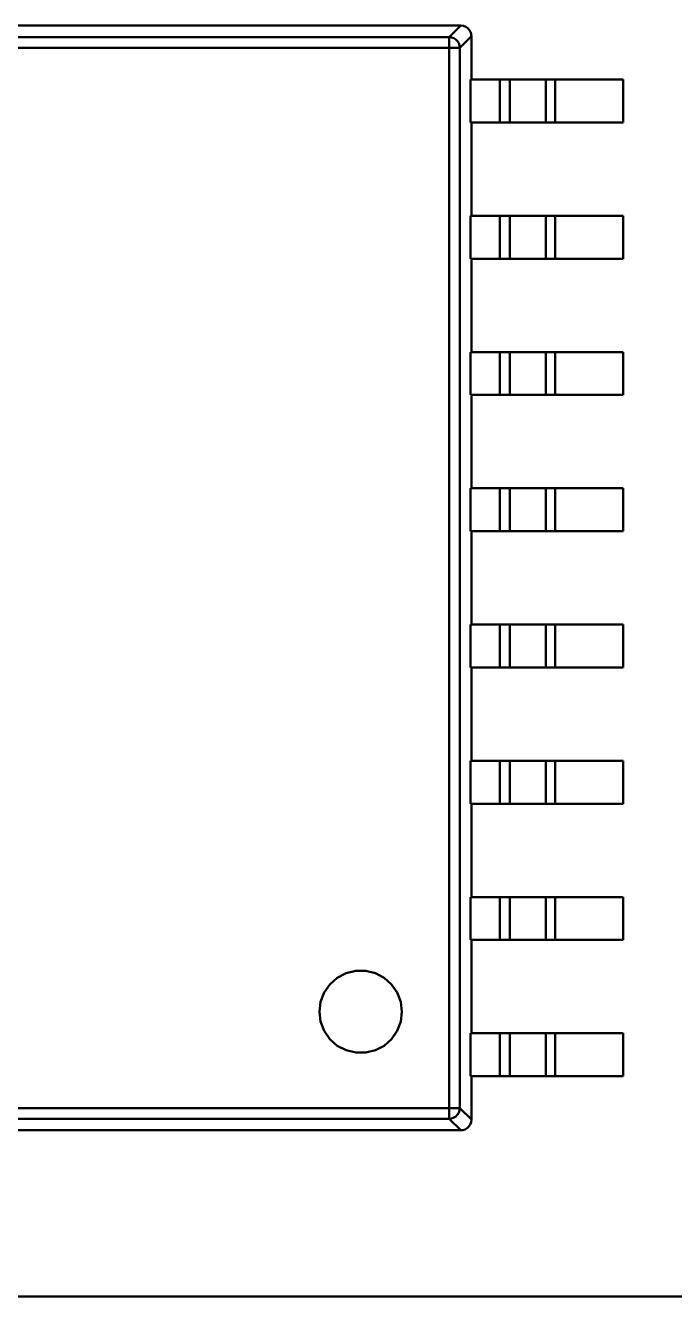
# Model space of a CAD drawing. Header units: millimetres. Extents: x 0 to 866, y 0 to 297.
# Drawn here: x 95.28 to 107.39, y 163 to 186.7 of the extents above; entities that cross this region are included whole.
import ezdxf

# ---------------------------------------------------------------- set-up
doc = ezdxf.new("R2010")
doc.units = ezdxf.units.MM
doc.layers.add('OSN50', color=3, linetype='Continuous', lineweight=50)

msp = doc.modelspace()

# ---------------------------------------------------------------- linework, layer by layer
at = {"layer": 'OSN50', "color": 3}
for p, q in [((103.4, 186.7), (88.8, 186.7)), ((103.4, 186.7), (88.8, 186.7)), ((103.4, 186.7), (88.8, 186.7)), ((103.4, 186.7), (88.8, 186.7)), ((103.4, 186.7), (103.184, 186.484)), ((103.4, 186.7), (103.184, 186.484)), ((103.45, 186.694), (103.4, 186.7)), ((103.45, 186.694), (103.4, 186.7)), ((103.45, 186.694), (103.4, 186.7)), ((103.45, 186.694), (103.4, 186.7)), ((103.494, 186.676), (103.45, 186.694)), ((103.494, 186.676), (103.45, 186.694)), ((103.494, 186.676), (103.45, 186.694)), ((103.494, 186.676), (103.45, 186.694)), ((103.53, 186.652), (103.494, 186.676)), ((103.53, 186.652), (103.494, 186.676)), ((103.53, 186.652), (103.494, 186.676)), ((103.53, 186.652), (103.494, 186.676)), ((103.56, 186.62), (103.53, 186.652)), ((103.56, 186.62), (103.53, 186.652)), ((103.56, 186.62), (103.53, 186.652)), ((103.56, 186.62), (103.53, 186.652)), ((103.582, 186.582), (103.56, 186.62)), ((103.582, 186.582), (103.56, 186.62)), ((103.582, 186.582), (103.56, 186.62)), ((103.582, 186.582), (103.56, 186.62)), ((103.596, 186.542), (103.582, 186.582)), ((103.596, 186.542), (103.582, 186.582)), ((103.596, 186.542), (103.582, 186.582)), ((103.596, 186.542), (103.582, 186.582)), ((103.598, 186.522), (103.596, 186.542)), ((103.598, 186.522), (103.596, 186.542)), ((103.598, 186.522), (103.596, 186.542)), ((103.598, 186.522), (103.596, 186.542)), ((103.6, 186.5), (103.598, 186.522)), ((103.6, 186.5), (103.598, 186.522)), ((103.6, 186.5), (103.598, 186.522)), ((103.6, 186.5), (103.598, 186.522)), ((103.184, 186.484), (89.014, 186.484)), ((103.184, 186.484), (89.014, 186.484)), ((103.184, 186.284), (89.014, 186.284)), ((103.184, 186.284), (89.014, 186.284)), ((103.228, 186.478), (103.184, 186.484)), ((103.184, 186.484), (103.184, 186.474)), ((103.228, 186.478), (103.184, 186.484)), ((103.184, 186.484), (103.184, 186.474)), ((103.184, 186.452), (103.184, 186.474)), ((103.184, 186.452), (103.184, 186.474)), ((103.184, 186.42), (103.184, 186.452)), ((103.184, 186.42), (103.184, 186.452)), ((103.184, 186.38), (103.184, 186.42)), ((103.184, 186.38), (103.184, 186.42)), ((103.184, 186.334), (103.184, 186.38)), ((103.184, 186.334), (103.184, 186.38)), ((103.184, 186.284), (103.184, 186.334)), ((103.184, 186.284), (103.184, 186.334)), ((103.234, 186.284), (103.184, 186.284)), ((103.184, 186.284), (103.184, 166.514)), ((103.234, 186.284), (103.184, 186.284)), ((103.184, 186.284), (103.184, 166.514)), ((103.27, 186.464), (103.228, 186.478)), ((103.27, 186.464), (103.228, 186.478)), ((103.28, 186.284), (103.234, 186.284)), ((103.28, 186.284), (103.234, 186.284)), ((103.308, 186.44), (103.27, 186.464)), ((103.308, 186.44), (103.27, 186.464)), ((103.32, 186.284), (103.28, 186.284)), ((103.32, 186.284), (103.28, 186.284)), ((103.34, 186.408), (103.308, 186.44)), ((103.34, 186.408), (103.308, 186.44)), ((103.352, 186.284), (103.32, 186.284)), ((103.352, 186.284), (103.32, 186.284)), ((103.364, 186.37), (103.34, 186.408)), ((103.364, 186.37), (103.34, 186.408)), ((103.374, 186.284), (103.352, 186.284)), ((103.374, 186.284), (103.352, 186.284)), ((103.378, 186.328), (103.364, 186.37)), ((103.378, 186.328), (103.364, 186.37)), ((103.384, 186.284), (103.374, 186.284)), ((103.384, 186.284), (103.374, 186.284)), ((103.384, 186.284), (103.378, 186.328)), ((103.384, 186.284), (103.378, 186.328)), ((103.6, 186.5), (103.384, 186.284)), ((103.6, 186.5), (103.384, 186.284)), ((103.384, 186.284), (103.384, 166.514)), ((103.384, 186.284), (103.384, 166.514)), ((103.6, 185.69), (103.6, 186.5)), ((103.6, 185.69), (103.6, 186.5)), ((103.6, 185.69), (103.6, 186.5)), ((103.6, 185.69), (103.6, 186.5)), ((104.128, 185.69), (103.582, 185.69)), ((103.582, 184.89), (103.582, 185.69)), ((104.128, 185.69), (103.582, 185.69)), ((103.582, 184.89), (103.582, 185.69)), ((106.428, 185.69), (103.6, 185.69)), ((106.428, 185.69), (103.6, 185.69)), ((104.17, 185.69), (104.128, 185.69)), ((104.128, 184.89), (104.128, 185.69)), ((104.17, 185.69), (104.128, 185.69)), ((104.128, 184.89), (104.128, 185.69)), ((104.21, 185.69), (104.17, 185.69)), ((104.21, 185.69), (104.17, 185.69)), ((104.246, 185.69), (104.21, 185.69)), ((104.246, 185.69), (104.21, 185.69)), ((104.278, 185.69), (104.246, 185.69)), ((104.278, 185.69), (104.246, 185.69)), ((104.302, 185.69), (104.278, 185.69)), ((104.302, 185.69), (104.278, 185.69)), ((104.318, 185.69), (104.302, 185.69)), ((104.318, 185.69), (104.302, 185.69)), ((104.986, 185.69), (104.318, 185.69)), ((104.318, 184.89), (104.318, 185.69)), ((104.986, 185.69), (104.318, 185.69)), ((104.318, 184.89), (104.318, 185.69)), ((105.006, 185.69), (104.986, 185.69)), ((104.986, 184.89), (104.986, 185.69)), ((105.006, 185.69), (104.986, 185.69)), ((104.986, 184.89), (104.986, 185.69)), ((105.036, 185.69), (105.006, 185.69)), ((105.036, 185.69), (105.006, 185.69)), ((105.074, 185.69), (105.036, 185.69)), ((105.074, 185.69), (105.036, 185.69)), ((105.116, 185.69), (105.074, 185.69)), ((105.116, 185.69), (105.074, 185.69)), ((105.164, 185.69), (105.116, 185.69)), ((105.164, 185.69), (105.116, 185.69)), ((106.428, 185.69), (105.164, 185.69)), ((105.164, 184.89), (105.164, 185.69)), ((106.428, 185.69), (105.164, 185.69)), ((105.164, 184.89), (105.164, 185.69)), ((106.428, 184.89), (106.428, 185.69)), ((106.428, 184.89), (106.428, 185.69)), ((106.428, 184.89), (106.428, 185.69)), ((106.428, 184.89), (106.428, 185.69)), ((104.128, 184.89), (103.582, 184.89)), ((104.128, 184.89), (103.582, 184.89)), ((103.6, 183.15), (103.6, 184.89)), ((103.6, 184.89), (106.428, 184.89)), ((103.6, 184.89), (103.6, 183.15)), ((103.6, 183.15), (103.6, 184.89)), ((103.6, 184.89), (106.428, 184.89)), ((103.6, 184.89), (103.6, 183.15)), ((104.17, 184.89), (104.128, 184.89)), ((104.17, 184.89), (104.128, 184.89)), ((104.21, 184.89), (104.17, 184.89)), ((104.21, 184.89), (104.17, 184.89)), ((104.246, 184.89), (104.21, 184.89)), ((104.246, 184.89), (104.21, 184.89)), ((104.278, 184.89), (104.246, 184.89)), ((104.278, 184.89), (104.246, 184.89)), ((104.302, 184.89), (104.278, 184.89)), ((104.302, 184.89), (104.278, 184.89)), ((104.318, 184.89), (104.302, 184.89)), ((104.318, 184.89), (104.302, 184.89)), ((104.986, 184.89), (104.318, 184.89)), ((104.986, 184.89), (104.318, 184.89)), ((105.006, 184.89), (104.986, 184.89)), ((105.006, 184.89), (104.986, 184.89)), ((105.036, 184.89), (105.006, 184.89)), ((105.036, 184.89), (105.006, 184.89)), ((105.074, 184.89), (105.036, 184.89)), ((105.074, 184.89), (105.036, 184.89)), ((105.116, 184.89), (105.074, 184.89)), ((105.116, 184.89), (105.074, 184.89)), ((105.164, 184.89), (105.116, 184.89)), ((105.164, 184.89), (105.116, 184.89)), ((106.428, 184.89), (105.164, 184.89)), ((106.428, 184.89), (105.164, 184.89)), ((104.128, 183.15), (103.582, 183.15)), ((103.582, 182.35), (103.582, 183.15)), ((104.128, 183.15), (103.582, 183.15)), ((103.582, 182.35), (103.582, 183.15)), ((106.428, 183.15), (103.6, 183.15)), ((106.428, 183.15), (103.6, 183.15)), ((104.17, 183.15), (104.128, 183.15)), ((104.128, 182.35), (104.128, 183.15)), ((104.17, 183.15), (104.128, 183.15)), ((104.128, 182.35), (104.128, 183.15)), ((104.21, 183.15), (104.17, 183.15)), ((104.21, 183.15), (104.17, 183.15)), ((104.246, 183.15), (104.21, 183.15)), ((104.246, 183.15), (104.21, 183.15)), ((104.278, 183.15), (104.246, 183.15)), ((104.278, 183.15), (104.246, 183.15)), ((104.302, 183.15), (104.278, 183.15)), ((104.302, 183.15), (104.278, 183.15)), ((104.318, 183.15), (104.302, 183.15)), ((104.318, 183.15), (104.302, 183.15)), ((104.986, 183.15), (104.318, 183.15)), ((104.318, 182.35), (104.318, 183.15)), ((104.986, 183.15), (104.318, 183.15)), ((104.318, 182.35), (104.318, 183.15)), ((105.006, 183.15), (104.986, 183.15)), ((104.986, 182.35), (104.986, 183.15)), ((105.006, 183.15), (104.986, 183.15)), ((104.986, 182.35), (104.986, 183.15)), ((105.036, 183.15), (105.006, 183.15)), ((105.036, 183.15), (105.006, 183.15)), ((105.074, 183.15), (105.036, 183.15)), ((105.074, 183.15), (105.036, 183.15)), ((105.116, 183.15), (105.074, 183.15)), ((105.116, 183.15), (105.074, 183.15)), ((105.164, 183.15), (105.116, 183.15)), ((105.164, 183.15), (105.116, 183.15)), ((106.428, 183.15), (105.164, 183.15)), ((105.164, 182.35), (105.164, 183.15)), ((106.428, 183.15), (105.164, 183.15)), ((105.164, 182.35), (105.164, 183.15)), ((106.428, 182.35), (106.428, 183.15)), ((106.428, 182.35), (106.428, 183.15)), ((106.428, 182.35), (106.428, 183.15)), ((106.428, 182.35), (106.428, 183.15)), ((104.128, 182.35), (103.582, 182.35)), ((104.128, 182.35), (103.582, 182.35)), ((103.6, 180.61), (103.6, 182.35)), ((103.6, 182.35), (106.428, 182.35)), ((103.6, 180.61), (103.6, 182.35)), ((103.6, 180.61), (103.6, 182.35)), ((103.6, 182.35), (106.428, 182.35)), ((103.6, 180.61), (103.6, 182.35)), ((104.17, 182.35), (104.128, 182.35)), ((104.17, 182.35), (104.128, 182.35)), ((104.21, 182.35), (104.17, 182.35)), ((104.21, 182.35), (104.17, 182.35)), ((104.246, 182.35), (104.21, 182.35)), ((104.246, 182.35), (104.21, 182.35)), ((104.278, 182.35), (104.246, 182.35)), ((104.278, 182.35), (104.246, 182.35)), ((104.302, 182.35), (104.278, 182.35)), ((104.302, 182.35), (104.278, 182.35)), ((104.318, 182.35), (104.302, 182.35)), ((104.318, 182.35), (104.302, 182.35)), ((104.986, 182.35), (104.318, 182.35)), ((104.986, 182.35), (104.318, 182.35)), ((105.006, 182.35), (104.986, 182.35)), ((105.006, 182.35), (104.986, 182.35)), ((105.036, 182.35), (105.006, 182.35)), ((105.036, 182.35), (105.006, 182.35)), ((105.074, 182.35), (105.036, 182.35)), ((105.074, 182.35), (105.036, 182.35)), ((105.116, 182.35), (105.074, 182.35)), ((105.116, 182.35), (105.074, 182.35)), ((105.164, 182.35), (105.116, 182.35)), ((105.164, 182.35), (105.116, 182.35)), ((106.428, 182.35), (105.164, 182.35)), ((106.428, 182.35), (105.164, 182.35)), ((104.128, 180.61), (103.582, 180.61)), ((103.582, 179.81), (103.582, 180.61)), ((104.128, 180.61), (103.582, 180.61)), ((103.582, 179.81), (103.582, 180.61)), ((106.428, 180.61), (103.6, 180.61)), ((106.428, 180.61), (103.6, 180.61)), ((104.17, 180.61), (104.128, 180.61)), ((104.128, 179.81), (104.128, 180.61)), ((104.17, 180.61), (104.128, 180.61)), ((104.128, 179.81), (104.128, 180.61)), ((104.21, 180.61), (104.17, 180.61)), ((104.21, 180.61), (104.17, 180.61)), ((104.246, 180.61), (104.21, 180.61)), ((104.246, 180.61), (104.21, 180.61)), ((104.278, 180.61), (104.246, 180.61)), ((104.278, 180.61), (104.246, 180.61)), ((104.302, 180.61), (104.278, 180.61)), ((104.302, 180.61), (104.278, 180.61)), ((104.318, 180.61), (104.302, 180.61)), ((104.318, 180.61), (104.302, 180.61)), ((104.986, 180.61), (104.318, 180.61)), ((104.318, 179.81), (104.318, 180.61)), ((104.986, 180.61), (104.318, 180.61)), ((104.318, 179.81), (104.318, 180.61)), ((105.006, 180.61), (104.986, 180.61)), ((104.986, 179.81), (104.986, 180.61)), ((105.006, 180.61), (104.986, 180.61)), ((104.986, 179.81), (104.986, 180.61)), ((105.036, 180.61), (105.006, 180.61)), ((105.036, 180.61), (105.006, 180.61)), ((105.074, 180.61), (105.036, 180.61)), ((105.074, 180.61), (105.036, 180.61)), ((105.116, 180.61), (105.074, 180.61)), ((105.116, 180.61), (105.074, 180.61)), ((105.164, 180.61), (105.116, 180.61)), ((105.164, 180.61), (105.116, 180.61)), ((106.428, 180.61), (105.164, 180.61)), ((105.164, 179.81), (105.164, 180.61)), ((106.428, 180.61), (105.164, 180.61)), ((105.164, 179.81), (105.164, 180.61)), ((106.428, 179.81), (106.428, 180.61)), ((106.428, 179.81), (106.428, 180.61)), ((106.428, 179.81), (106.428, 180.61)), ((106.428, 179.81), (106.428, 180.61)), ((104.128, 179.81), (103.582, 179.81)), ((104.128, 179.81), (103.582, 179.81)), ((103.6, 178.07), (103.6, 179.81)), ((103.6, 179.81), (106.428, 179.81)), ((103.6, 179.81), (103.6, 178.07)), ((103.6, 178.07), (103.6, 179.81)), ((103.6, 179.81), (106.428, 179.81)), ((103.6, 179.81), (103.6, 178.07)), ((104.17, 179.81), (104.128, 179.81)), ((104.17, 179.81), (104.128, 179.81)), ((104.21, 179.81), (104.17, 179.81)), ((104.21, 179.81), (104.17, 179.81)), ((104.246, 179.81), (104.21, 179.81)), ((104.246, 179.81), (104.21, 179.81)), ((104.278, 179.81), (104.246, 179.81)), ((104.278, 179.81), (104.246, 179.81)), ((104.302, 179.81), (104.278, 179.81)), ((104.302, 179.81), (104.278, 179.81)), ((104.318, 179.81), (104.302, 179.81)), ((104.318, 179.81), (104.302, 179.81)), ((104.986, 179.81), (104.318, 179.81)), ((104.986, 179.81), (104.318, 179.81)), ((105.006, 179.81), (104.986, 179.81)), ((105.006, 179.81), (104.986, 179.81)), ((105.036, 179.81), (105.006, 179.81)), ((105.036, 179.81), (105.006, 179.81)), ((105.074, 179.81), (105.036, 179.81)), ((105.074, 179.81), (105.036, 179.81)), ((105.116, 179.81), (105.074, 179.81)), ((105.116, 179.81), (105.074, 179.81)), ((105.164, 179.81), (105.116, 179.81)), ((105.164, 179.81), (105.116, 179.81)), ((106.428, 179.81), (105.164, 179.81)), ((106.428, 179.81), (105.164, 179.81)), ((104.128, 178.07), (103.582, 178.07)), ((103.582, 177.27), (103.582, 178.07)), ((104.128, 178.07), (103.582, 178.07)), ((103.582, 177.27), (103.582, 178.07)), ((106.428, 178.07), (103.6, 178.07)), ((106.428, 178.07), (103.6, 178.07)), ((104.17, 178.07), (104.128, 178.07)), ((104.128, 177.27), (104.128, 178.07)), ((104.17, 178.07), (104.128, 178.07)), ((104.128, 177.27), (104.128, 178.07)), ((104.21, 178.07), (104.17, 178.07)), ((104.21, 178.07), (104.17, 178.07)), ((104.246, 178.07), (104.21, 178.07)), ((104.246, 178.07), (104.21, 178.07)), ((104.278, 178.07), (104.246, 178.07)), ((104.278, 178.07), (104.246, 178.07)), ((104.302, 178.07), (104.278, 178.07)), ((104.302, 178.07), (104.278, 178.07)), ((104.318, 178.07), (104.302, 178.07)), ((104.318, 178.07), (104.302, 178.07)), ((104.986, 178.07), (104.318, 178.07)), ((104.318, 177.27), (104.318, 178.07)), ((104.986, 178.07), (104.318, 178.07)), ((104.318, 177.27), (104.318, 178.07)), ((105.006, 178.07), (104.986, 178.07)), ((104.986, 177.27), (104.986, 178.07)), ((105.006, 178.07), (104.986, 178.07)), ((104.986, 177.27), (104.986, 178.07)), ((105.036, 178.07), (105.006, 178.07)), ((105.036, 178.07), (105.006, 178.07)), ((105.074, 178.07), (105.036, 178.07)), ((105.074, 178.07), (105.036, 178.07)), ((105.116, 178.07), (105.074, 178.07)), ((105.116, 178.07), (105.074, 178.07)), ((105.164, 178.07), (105.116, 178.07)), ((105.164, 178.07), (105.116, 178.07)), ((106.428, 178.07), (105.164, 178.07)), ((105.164, 177.27), (105.164, 178.07)), ((106.428, 178.07), (105.164, 178.07)), ((105.164, 177.27), (105.164, 178.07)), ((106.428, 177.27), (106.428, 178.07)), ((106.428, 177.27), (106.428, 178.07)), ((106.428, 177.27), (106.428, 178.07)), ((106.428, 177.27), (106.428, 178.07)), ((104.128, 177.27), (103.582, 177.27)), ((104.128, 177.27), (103.582, 177.27)), ((103.6, 175.53), (103.6, 177.27)), ((103.6, 177.27), (106.428, 177.27)), ((103.6, 175.53), (103.6, 177.27)), ((103.6, 175.53), (103.6, 177.27)), ((103.6, 177.27), (106.428, 177.27)), ((103.6, 175.53), (103.6, 177.27)), ((104.17, 177.27), (104.128, 177.27)), ((104.17, 177.27), (104.128, 177.27)), ((104.21, 177.27), (104.17, 177.27)), ((104.21, 177.27), (104.17, 177.27)), ((104.246, 177.27), (104.21, 177.27)), ((104.246, 177.27), (104.21, 177.27)), ((104.278, 177.27), (104.246, 177.27)), ((104.278, 177.27), (104.246, 177.27)), ((104.302, 177.27), (104.278, 177.27)), ((104.302, 177.27), (104.278, 177.27)), ((104.318, 177.27), (104.302, 177.27)), ((104.318, 177.27), (104.302, 177.27)), ((104.986, 177.27), (104.318, 177.27)), ((104.986, 177.27), (104.318, 177.27)), ((105.006, 177.27), (104.986, 177.27)), ((105.006, 177.27), (104.986, 177.27)), ((105.036, 177.27), (105.006, 177.27)), ((105.036, 177.27), (105.006, 177.27)), ((105.074, 177.27), (105.036, 177.27)), ((105.074, 177.27), (105.036, 177.27)), ((105.116, 177.27), (105.074, 177.27)), ((105.116, 177.27), (105.074, 177.27)), ((105.164, 177.27), (105.116, 177.27)), ((105.164, 177.27), (105.116, 177.27)), ((106.428, 177.27), (105.164, 177.27)), ((106.428, 177.27), (105.164, 177.27)), ((104.128, 175.53), (103.582, 175.53)), ((103.582, 175.53), (103.582, 174.73)), ((104.128, 175.53), (103.582, 175.53)), ((103.582, 175.53), (103.582, 174.73)), ((106.428, 175.53), (103.6, 175.53)), ((106.428, 175.53), (103.6, 175.53)), ((104.17, 175.53), (104.128, 175.53)), ((104.128, 174.73), (104.128, 175.53)), ((104.17, 175.53), (104.128, 175.53)), ((104.128, 174.73), (104.128, 175.53)), ((104.21, 175.53), (104.17, 175.53)), ((104.21, 175.53), (104.17, 175.53)), ((104.246, 175.53), (104.21, 175.53)), ((104.246, 175.53), (104.21, 175.53)), ((104.278, 175.53), (104.246, 175.53)), ((104.278, 175.53), (104.246, 175.53)), ((104.302, 175.53), (104.278, 175.53)), ((104.302, 175.53), (104.278, 175.53)), ((104.318, 175.53), (104.302, 175.53)), ((104.318, 175.53), (104.302, 175.53)), ((104.986, 175.53), (104.318, 175.53)), ((104.318, 174.73), (104.318, 175.53)), ((104.986, 175.53), (104.318, 175.53)), ((104.318, 174.73), (104.318, 175.53)), ((105.006, 175.53), (104.986, 175.53)), ((104.986, 174.73), (104.986, 175.53)), ((105.006, 175.53), (104.986, 175.53)), ((104.986, 174.73), (104.986, 175.53)), ((105.036, 175.53), (105.006, 175.53)), ((105.036, 175.53), (105.006, 175.53)), ((105.074, 175.53), (105.036, 175.53)), ((105.074, 175.53), (105.036, 175.53)), ((105.116, 175.53), (105.074, 175.53)), ((105.116, 175.53), (105.074, 175.53)), ((105.164, 175.53), (105.116, 175.53)), ((105.164, 175.53), (105.116, 175.53)), ((106.428, 175.53), (105.164, 175.53)), ((105.164, 174.73), (105.164, 175.53)), ((106.428, 175.53), (105.164, 175.53)), ((105.164, 174.73), (105.164, 175.53)), ((106.428, 174.73), (106.428, 175.53)), ((106.428, 174.73), (106.428, 175.53)), ((106.428, 174.73), (106.428, 175.53)), ((106.428, 174.73), (106.428, 175.53)), ((104.128, 174.73), (103.582, 174.73)), ((104.128, 174.73), (103.582, 174.73)), ((103.6, 172.99), (103.6, 174.73)), ((103.6, 174.73), (106.428, 174.73)), ((103.6, 172.99), (103.6, 174.73)), ((103.6, 172.99), (103.6, 174.73)), ((103.6, 174.73), (106.428, 174.73)), ((103.6, 172.99), (103.6, 174.73)), ((104.17, 174.73), (104.128, 174.73)), ((104.17, 174.73), (104.128, 174.73)), ((104.21, 174.73), (104.17, 174.73)), ((104.21, 174.73), (104.17, 174.73)), ((104.246, 174.73), (104.21, 174.73)), ((104.246, 174.73), (104.21, 174.73)), ((104.278, 174.73), (104.246, 174.73)), ((104.278, 174.73), (104.246, 174.73)), ((104.302, 174.73), (104.278, 174.73)), ((104.302, 174.73), (104.278, 174.73)), ((104.318, 174.73), (104.302, 174.73)), ((104.318, 174.73), (104.302, 174.73)), ((104.986, 174.73), (104.318, 174.73)), ((104.986, 174.73), (104.318, 174.73)), ((105.006, 174.73), (104.986, 174.73)), ((105.006, 174.73), (104.986, 174.73)), ((105.036, 174.73), (105.006, 174.73)), ((105.036, 174.73), (105.006, 174.73)), ((105.074, 174.73), (105.036, 174.73)), ((105.074, 174.73), (105.036, 174.73)), ((105.116, 174.73), (105.074, 174.73)), ((105.116, 174.73), (105.074, 174.73)), ((105.164, 174.73), (105.116, 174.73)), ((105.164, 174.73), (105.116, 174.73)), ((106.428, 174.73), (105.164, 174.73)), ((106.428, 174.73), (105.164, 174.73)), ((104.128, 172.99), (103.582, 172.99)), ((103.582, 172.19), (103.582, 172.99)), ((104.128, 172.99), (103.582, 172.99)), ((103.582, 172.19), (103.582, 172.99)), ((106.428, 172.99), (103.6, 172.99)), ((106.428, 172.99), (103.6, 172.99)), ((104.17, 172.99), (104.128, 172.99)), ((104.128, 172.99), (104.128, 172.19)), ((104.17, 172.99), (104.128, 172.99)), ((104.128, 172.99), (104.128, 172.19)), ((104.21, 172.99), (104.17, 172.99)), ((104.21, 172.99), (104.17, 172.99)), ((104.246, 172.99), (104.21, 172.99)), ((104.246, 172.99), (104.21, 172.99)), ((104.278, 172.99), (104.246, 172.99)), ((104.278, 172.99), (104.246, 172.99)), ((104.302, 172.99), (104.278, 172.99)), ((104.302, 172.99), (104.278, 172.99)), ((104.318, 172.99), (104.302, 172.99)), ((104.318, 172.99), (104.302, 172.99)), ((104.986, 172.99), (104.318, 172.99)), ((104.318, 172.99), (104.318, 172.19)), ((104.986, 172.99), (104.318, 172.99)), ((104.318, 172.99), (104.318, 172.19)), ((105.006, 172.99), (104.986, 172.99)), ((104.986, 172.19), (104.986, 172.99)), ((105.006, 172.99), (104.986, 172.99)), ((104.986, 172.19), (104.986, 172.99)), ((105.036, 172.99), (105.006, 172.99)), ((105.036, 172.99), (105.006, 172.99)), ((105.074, 172.99), (105.036, 172.99)), ((105.074, 172.99), (105.036, 172.99)), ((105.116, 172.99), (105.074, 172.99)), ((105.116, 172.99), (105.074, 172.99)), ((105.164, 172.99), (105.116, 172.99)), ((105.164, 172.99), (105.116, 172.99)), ((106.428, 172.99), (105.164, 172.99)), ((105.164, 172.19), (105.164, 172.99)), ((106.428, 172.99), (105.164, 172.99)), ((105.164, 172.19), (105.164, 172.99)), ((106.428, 172.19), (106.428, 172.99)), ((106.428, 172.19), (106.428, 172.99)), ((106.428, 172.19), (106.428, 172.99)), ((106.428, 172.19), (106.428, 172.99)), ((104.128, 172.19), (103.582, 172.19)), ((104.128, 172.19), (103.582, 172.19)), ((103.6, 170.45), (103.6, 172.19)), ((103.6, 172.19), (106.428, 172.19)), ((103.6, 170.45), (103.6, 172.19)), ((103.6, 170.45), (103.6, 172.19)), ((103.6, 172.19), (106.428, 172.19)), ((103.6, 170.45), (103.6, 172.19)), ((104.17, 172.19), (104.128, 172.19)), ((104.17, 172.19), (104.128, 172.19)), ((104.21, 172.19), (104.17, 172.19)), ((104.21, 172.19), (104.17, 172.19)), ((104.246, 172.19), (104.21, 172.19)), ((104.246, 172.19), (104.21, 172.19)), ((104.278, 172.19), (104.246, 172.19)), ((104.278, 172.19), (104.246, 172.19)), ((104.302, 172.19), (104.278, 172.19)), ((104.302, 172.19), (104.278, 172.19)), ((104.318, 172.19), (104.302, 172.19)), ((104.318, 172.19), (104.302, 172.19)), ((104.986, 172.19), (104.318, 172.19)), ((104.986, 172.19), (104.318, 172.19)), ((105.006, 172.19), (104.986, 172.19)), ((105.006, 172.19), (104.986, 172.19)), ((105.036, 172.19), (105.006, 172.19)), ((105.036, 172.19), (105.006, 172.19)), ((105.074, 172.19), (105.036, 172.19)), ((105.074, 172.19), (105.036, 172.19)), ((105.116, 172.19), (105.074, 172.19)), ((105.116, 172.19), (105.074, 172.19)), ((105.164, 172.19), (105.116, 172.19)), ((105.164, 172.19), (105.116, 172.19)), ((106.428, 172.19), (105.164, 172.19)), ((106.428, 172.19), (105.164, 172.19)), ((104.128, 170.45), (103.582, 170.45)), ((103.582, 170.45), (103.582, 169.65)), ((104.128, 170.45), (103.582, 170.45)), ((103.582, 170.45), (103.582, 169.65)), ((106.428, 170.45), (103.6, 170.45)), ((106.428, 170.45), (103.6, 170.45)), ((104.17, 170.45), (104.128, 170.45)), ((104.128, 169.65), (104.128, 170.45)), ((104.17, 170.45), (104.128, 170.45)), ((104.128, 169.65), (104.128, 170.45)), ((104.21, 170.45), (104.17, 170.45)), ((104.21, 170.45), (104.17, 170.45)), ((104.246, 170.45), (104.21, 170.45)), ((104.246, 170.45), (104.21, 170.45)), ((104.278, 170.45), (104.246, 170.45)), ((104.278, 170.45), (104.246, 170.45)), ((104.302, 170.45), (104.278, 170.45)), ((104.302, 170.45), (104.278, 170.45)), ((104.318, 170.45), (104.302, 170.45)), ((104.318, 170.45), (104.302, 170.45)), ((104.986, 170.45), (104.318, 170.45)), ((104.318, 169.65), (104.318, 170.45)), ((104.986, 170.45), (104.318, 170.45)), ((104.318, 169.65), (104.318, 170.45)), ((105.006, 170.45), (104.986, 170.45)), ((104.986, 169.65), (104.986, 170.45)), ((105.006, 170.45), (104.986, 170.45)), ((104.986, 169.65), (104.986, 170.45)), ((105.036, 170.45), (105.006, 170.45)), ((105.036, 170.45), (105.006, 170.45)), ((105.074, 170.45), (105.036, 170.45)), ((105.074, 170.45), (105.036, 170.45)), ((105.116, 170.45), (105.074, 170.45)), ((105.116, 170.45), (105.074, 170.45)), ((105.164, 170.45), (105.116, 170.45)), ((105.164, 170.45), (105.116, 170.45)), ((106.428, 170.45), (105.164, 170.45)), ((105.164, 169.65), (105.164, 170.45)), ((106.428, 170.45), (105.164, 170.45)), ((105.164, 169.65), (105.164, 170.45)), ((106.428, 169.65), (106.428, 170.45)), ((106.428, 169.65), (106.428, 170.45)), ((106.428, 169.65), (106.428, 170.45)), ((106.428, 169.65), (106.428, 170.45)), ((104.128, 169.65), (103.582, 169.65)), ((104.128, 169.65), (103.582, 169.65)), ((103.6, 167.91), (103.6, 169.65)), ((103.6, 169.65), (106.428, 169.65)), ((103.6, 167.91), (103.6, 169.65)), ((103.6, 167.91), (103.6, 169.65)), ((103.6, 169.65), (106.428, 169.65)), ((103.6, 167.91), (103.6, 169.65)), ((104.17, 169.65), (104.128, 169.65)), ((104.17, 169.65), (104.128, 169.65)), ((104.21, 169.65), (104.17, 169.65)), ((104.21, 169.65), (104.17, 169.65)), ((104.246, 169.65), (104.21, 169.65)), ((104.246, 169.65), (104.21, 169.65)), ((104.278, 169.65), (104.246, 169.65)), ((104.278, 169.65), (104.246, 169.65)), ((104.302, 169.65), (104.278, 169.65)), ((104.302, 169.65), (104.278, 169.65)), ((104.318, 169.65), (104.302, 169.65)), ((104.318, 169.65), (104.302, 169.65)), ((104.986, 169.65), (104.318, 169.65)), ((104.986, 169.65), (104.318, 169.65)), ((105.006, 169.65), (104.986, 169.65)), ((105.006, 169.65), (104.986, 169.65)), ((105.036, 169.65), (105.006, 169.65)), ((105.036, 169.65), (105.006, 169.65)), ((105.074, 169.65), (105.036, 169.65)), ((105.074, 169.65), (105.036, 169.65)), ((105.116, 169.65), (105.074, 169.65)), ((105.116, 169.65), (105.074, 169.65)), ((105.164, 169.65), (105.116, 169.65)), ((105.164, 169.65), (105.116, 169.65)), ((106.428, 169.65), (105.164, 169.65)), ((106.428, 169.65), (105.164, 169.65)), ((101.262, 169.03), (101.098, 168.944)), ((101.262, 169.03), (101.098, 168.944)), ((101.442, 169.074), (101.262, 169.03)), ((101.442, 169.074), (101.262, 169.03)), ((101.628, 169.074), (101.442, 169.074)), ((101.628, 169.074), (101.442, 169.074)), ((101.808, 169.03), (101.628, 169.074)), ((101.808, 169.03), (101.628, 169.074)), ((101.972, 168.944), (101.808, 169.03)), ((101.972, 168.944), (101.808, 169.03)), ((100.96, 168.82), (100.854, 168.668)), ((100.96, 168.82), (100.854, 168.668)), ((101.098, 168.944), (100.96, 168.82)), ((101.098, 168.944), (100.96, 168.82)), ((102.11, 168.82), (101.972, 168.944)), ((102.11, 168.82), (101.972, 168.944)), ((102.216, 168.668), (102.11, 168.82)), ((102.216, 168.668), (102.11, 168.82)), ((100.854, 168.668), (100.788, 168.494)), ((100.854, 168.668), (100.788, 168.494)), ((102.282, 168.494), (102.216, 168.668)), ((102.282, 168.494), (102.216, 168.668)), ((100.788, 168.494), (100.766, 168.31)), ((100.788, 168.494), (100.766, 168.31)), ((100.788, 168.126), (100.766, 168.31)), ((100.788, 168.126), (100.766, 168.31)), ((102.304, 168.31), (102.282, 168.494)), ((102.304, 168.31), (102.282, 168.494)), ((102.304, 168.31), (102.282, 168.126)), ((102.304, 168.31), (102.282, 168.126)), ((100.854, 167.954), (100.788, 168.126)), ((100.854, 167.954), (100.788, 168.126)), ((102.282, 168.126), (102.216, 167.954)), ((102.282, 168.126), (102.216, 167.954)), ((100.96, 167.8), (100.854, 167.954)), ((100.96, 167.8), (100.854, 167.954)), ((101.098, 167.678), (100.96, 167.8)), ((101.098, 167.678), (100.96, 167.8)), ((102.11, 167.8), (101.972, 167.678)), ((102.11, 167.8), (101.972, 167.678)), ((102.216, 167.954), (102.11, 167.8)), ((102.216, 167.954), (102.11, 167.8)), ((104.128, 167.91), (103.582, 167.91)), ((103.582, 167.11), (103.582, 167.91)), ((104.128, 167.91), (103.582, 167.91)), ((103.582, 167.11), (103.582, 167.91)), ((106.428, 167.91), (103.6, 167.91)), ((106.428, 167.91), (103.6, 167.91)), ((104.17, 167.91), (104.128, 167.91)), ((104.128, 167.11), (104.128, 167.91)), ((104.17, 167.91), (104.128, 167.91)), ((104.128, 167.11), (104.128, 167.91)), ((104.21, 167.91), (104.17, 167.91)), ((104.21, 167.91), (104.17, 167.91)), ((104.246, 167.91), (104.21, 167.91)), ((104.246, 167.91), (104.21, 167.91)), ((104.278, 167.91), (104.246, 167.91)), ((104.278, 167.91), (104.246, 167.91)), ((104.302, 167.91), (104.278, 167.91)), ((104.302, 167.91), (104.278, 167.91)), ((104.318, 167.91), (104.302, 167.91)), ((104.318, 167.91), (104.302, 167.91)), ((104.986, 167.91), (104.318, 167.91)), ((104.318, 167.11), (104.318, 167.91)), ((104.986, 167.91), (104.318, 167.91)), ((104.318, 167.11), (104.318, 167.91)), ((105.006, 167.91), (104.986, 167.91)), ((104.986, 167.11), (104.986, 167.91)), ((105.006, 167.91), (104.986, 167.91)), ((104.986, 167.11), (104.986, 167.91)), ((105.036, 167.91), (105.006, 167.91)), ((105.036, 167.91), (105.006, 167.91)), ((105.074, 167.91), (105.036, 167.91)), ((105.074, 167.91), (105.036, 167.91)), ((105.116, 167.91), (105.074, 167.91)), ((105.116, 167.91), (105.074, 167.91)), ((105.164, 167.91), (105.116, 167.91)), ((105.164, 167.91), (105.116, 167.91)), ((106.428, 167.91), (105.164, 167.91)), ((105.164, 167.11), (105.164, 167.91)), ((106.428, 167.91), (105.164, 167.91)), ((105.164, 167.11), (105.164, 167.91)), ((106.428, 167.11), (106.428, 167.91)), ((106.428, 167.11), (106.428, 167.91)), ((106.428, 167.11), (106.428, 167.91)), ((106.428, 167.11), (106.428, 167.91)), ((101.262, 167.592), (101.098, 167.678)), ((101.262, 167.592), (101.098, 167.678)), ((101.442, 167.548), (101.262, 167.592)), ((101.442, 167.548), (101.262, 167.592)), ((101.808, 167.592), (101.628, 167.548)), ((101.808, 167.592), (101.628, 167.548)), ((101.972, 167.678), (101.808, 167.592)), ((101.972, 167.678), (101.808, 167.592)), ((101.628, 167.548), (101.442, 167.548)), ((101.628, 167.548), (101.442, 167.548)), ((104.128, 167.11), (103.582, 167.11)), ((104.128, 167.11), (103.582, 167.11)), ((103.6, 166.3), (103.6, 167.11)), ((103.6, 167.11), (106.428, 167.11)), ((103.6, 166.3), (103.6, 167.11)), ((103.6, 166.3), (103.6, 167.11)), ((103.6, 167.11), (106.428, 167.11)), ((103.6, 166.3), (103.6, 167.11)), ((104.17, 167.11), (104.128, 167.11)), ((104.17, 167.11), (104.128, 167.11)), ((104.21, 167.11), (104.17, 167.11)), ((104.21, 167.11), (104.17, 167.11)), ((104.246, 167.11), (104.21, 167.11)), ((104.246, 167.11), (104.21, 167.11)), ((104.278, 167.11), (104.246, 167.11)), ((104.278, 167.11), (104.246, 167.11)), ((104.302, 167.11), (104.278, 167.11)), ((104.302, 167.11), (104.278, 167.11)), ((104.318, 167.11), (104.302, 167.11)), ((104.318, 167.11), (104.302, 167.11)), ((104.986, 167.11), (104.318, 167.11)), ((104.986, 167.11), (104.318, 167.11)), ((105.006, 167.11), (104.986, 167.11)), ((105.006, 167.11), (104.986, 167.11)), ((105.036, 167.11), (105.006, 167.11)), ((105.036, 167.11), (105.006, 167.11)), ((105.074, 167.11), (105.036, 167.11)), ((105.074, 167.11), (105.036, 167.11)), ((105.116, 167.11), (105.074, 167.11)), ((105.116, 167.11), (105.074, 167.11)), ((105.164, 167.11), (105.116, 167.11)), ((105.164, 167.11), (105.116, 167.11)), ((106.428, 167.11), (105.164, 167.11)), ((106.428, 167.11), (105.164, 167.11)), ((103.184, 166.514), (89.014, 166.514)), ((103.184, 166.514), (89.014, 166.514)), ((103.234, 166.514), (103.184, 166.514)), ((103.184, 166.514), (103.184, 166.466)), ((103.234, 166.514), (103.184, 166.514)), ((103.184, 166.514), (103.184, 166.466)), ((103.184, 166.42), (103.184, 166.466)), ((103.184, 166.42), (103.184, 166.466)), ((103.184, 166.42), (103.184, 166.38)), ((103.184, 166.42), (103.184, 166.38)), ((103.184, 166.348), (103.184, 166.38)), ((103.184, 166.348), (103.184, 166.38)), ((103.28, 166.514), (103.234, 166.514)), ((103.28, 166.514), (103.234, 166.514)), ((103.32, 166.514), (103.28, 166.514)), ((103.32, 166.514), (103.28, 166.514)), ((103.34, 166.392), (103.308, 166.36)), ((103.34, 166.392), (103.308, 166.36)), ((103.352, 166.514), (103.32, 166.514)), ((103.352, 166.514), (103.32, 166.514)), ((103.364, 166.428), (103.34, 166.392)), ((103.364, 166.428), (103.34, 166.392)), ((103.374, 166.514), (103.352, 166.514)), ((103.374, 166.514), (103.352, 166.514)), ((103.378, 166.47), (103.364, 166.428)), ((103.378, 166.47), (103.364, 166.428)), ((103.384, 166.514), (103.374, 166.514)), ((103.384, 166.514), (103.374, 166.514)), ((103.384, 166.514), (103.378, 166.47)), ((103.384, 166.514), (103.378, 166.47)), ((103.6, 166.3), (103.384, 166.514)), ((103.6, 166.3), (103.384, 166.514)), ((103.184, 166.316), (89.014, 166.316)), ((103.184, 166.316), (89.014, 166.316)), ((103.184, 166.326), (103.184, 166.348)), ((103.184, 166.326), (103.184, 166.348)), ((103.184, 166.316), (103.184, 166.326)), ((103.184, 166.316), (103.184, 166.326)), ((103.228, 166.32), (103.184, 166.316)), ((103.228, 166.32), (103.184, 166.316)), ((103.4, 166.1), (103.184, 166.316)), ((103.4, 166.1), (103.184, 166.316)), ((103.27, 166.336), (103.228, 166.32)), ((103.27, 166.336), (103.228, 166.32)), ((103.308, 166.36), (103.27, 166.336)), ((103.308, 166.36), (103.27, 166.336)), ((103.482, 166.118), (103.52, 166.14)), ((103.52, 166.14), (103.482, 166.118)), ((103.482, 166.118), (103.52, 166.14)), ((103.52, 166.14), (103.482, 166.118)), ((103.52, 166.14), (103.552, 166.17)), ((103.552, 166.17), (103.52, 166.14)), ((103.52, 166.14), (103.552, 166.17)), ((103.552, 166.17), (103.52, 166.14)), ((103.552, 166.17), (103.576, 166.206)), ((103.576, 166.206), (103.552, 166.17)), ((103.552, 166.17), (103.576, 166.206)), ((103.576, 166.206), (103.552, 166.17)), ((103.576, 166.206), (103.594, 166.25)), ((103.594, 166.25), (103.576, 166.206)), ((103.576, 166.206), (103.594, 166.25)), ((103.594, 166.25), (103.576, 166.206)), ((103.594, 166.25), (103.6, 166.3)), ((103.6, 166.3), (103.594, 166.25)), ((103.594, 166.25), (103.6, 166.3)), ((103.6, 166.3), (103.594, 166.25)), ((88.8, 166.1), (103.422, 166.1)), ((103.4, 166.1), (88.8, 166.1)), ((88.8, 166.1), (103.422, 166.1)), ((103.4, 166.1), (88.8, 166.1)), ((103.422, 166.1), (103.4, 166.1)), ((103.422, 166.1), (103.4, 166.1)), ((103.422, 166.1), (103.442, 166.104)), ((103.442, 166.104), (103.422, 166.1)), ((103.422, 166.1), (103.442, 166.104)), ((103.442, 166.104), (103.422, 166.1)), ((103.442, 166.104), (103.482, 166.118)), ((103.482, 166.118), (103.442, 166.104)), ((103.442, 166.104), (103.482, 166.118)), ((103.482, 166.118), (103.442, 166.104)), ((127, 163), (53, 163))]:
    msp.add_line(p, q, dxfattribs=at)

doc.saveas('drawing.dxf')
